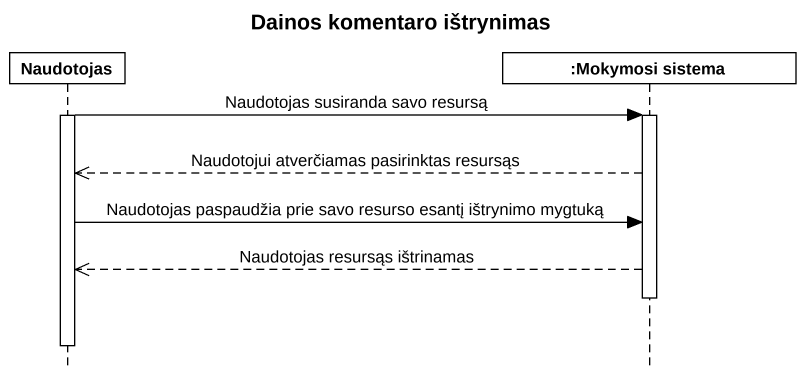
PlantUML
@startuml
title Dainos komentaro ištrynimas
hide footbox
participant Naudotojas
participant ":Mokymosi sistema" as Mokymosi_sistema

activate Naudotojas
Naudotojas -> Mokymosi_sistema : Naudotojas susiranda savo resursą
activate Mokymosi_sistema
Mokymosi_sistema -->> Naudotojas : Naudotojui atverčiamas pasirinktas resursąs
Naudotojas -> Mokymosi_sistema : Naudotojas paspaudžia prie savo resurso esantį ištrynimo mygtuką
Mokymosi_sistema -->> Naudotojas : Naudotojas resursąs ištrinamas
deactivate Mokymosi_sistema
deactivate Naudotojas
@enduml
